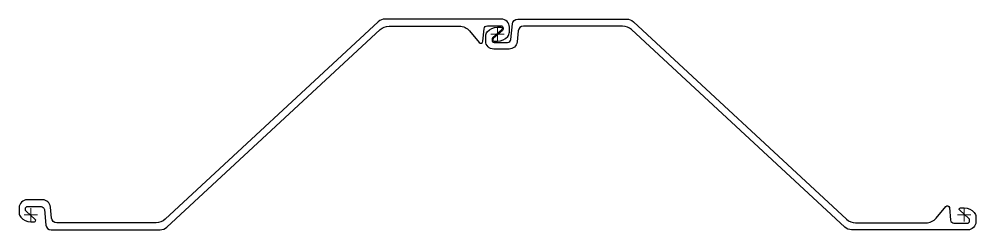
# Model space of a CAD drawing. Header units: millimetres. Extents: x -35 to 1400, y -766 to -450.
import ezdxf

# ---------------------------------------------------------------- set-up
doc = ezdxf.new("R2010")
doc.units = ezdxf.units.MM
doc.layers.add('ref', color=4, linetype='Continuous', lineweight=5)

# ---------------------------------------------------------------- blocks, each defined once
blk = doc.blocks.new('AZ14-700-s')
blk.add_lwpolyline([(-15.3, -3.5, 0.219232), (-0.2, -10.5), (5.1, -10.5, 0.687281), (6.5, -6.8), (-7.3, 5.6, -0.212557), (-8.2, 7.9), (-8.2, 9.5, -0.414214), (-5.2, 12.5), (15.1, 12.5, -0.385314), (20.1, 8), (22.4, -15.3, 0.385314), (30.4, -22.5), (193.8, -22.5, 0.18895), (204, -18.5), (523.8, 277.7, -0.18895), (537.4, 283), (642.9, 283, -0.221695), (658.2, 275.9), (672.7, 258.6, 0.663703), (678, 260.2), (679.9, 279, -0.385314), (684.9, 283.5), (705.3, 283.5, -0.414214), (708.3, 280.5), (708.3, 278.9, -0.212557), (707.3, 276.6), (693.5, 264.2, 0.687281), (694.9, 260.5), (700.2, 260.5, 0.219232), (715.3, 267.5, 0.17875), (717.8, 274), (717.8, 281.5, 0.414214), (705.8, 293.5), (531.3, 293.5, 0.18895), (521.1, 289.5), (201.3, -6.7, -0.18895), (187.7, -12), (38.9, -12, -0.385314), (31, -4.8), (29.3, 11.7, 0.385314), (17.4, 22.5), (-5.7, 22.5, 0.414214), (-17.7, 10.5), (-17.7, 3, 0.17875), (-15.3, -3.5)], format="xyb")
at = {"layer": 'ref'}
for p, q in [((700, 261), (700, 281)), ((700, 281), (700, 261)), ((710, 271), (690, 271)), ((710, 271), (690, 271)), ((10, 0), (-10, 0)), ((0, -10), (0, 10))]:
    blk.add_line(p, q, dxfattribs=at)
blk = doc.blocks.new('AZ14-700-d')
blk.add_blockref('AZ14-700-s', (0, 0))
at = {"xscale": -1, "rotation": 180}
blk.add_blockref('AZ14-700-s', (700, 271), dxfattribs=at)

msp = doc.modelspace()

# ---------------------------------------------------------------- block references
msp.add_blockref('AZ14-700-d', (-17.4, -743.7))

doc.saveas('drawing.dxf')
